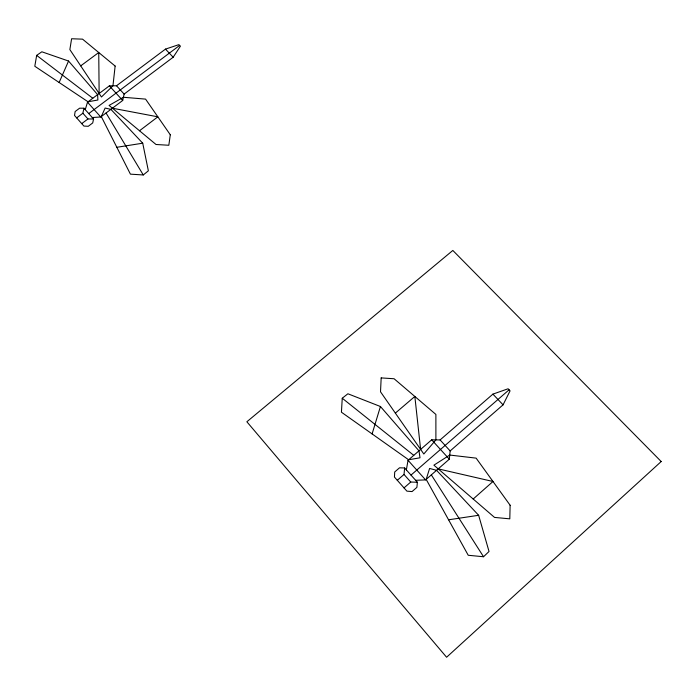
<?xml version="1.0" encoding="UTF-8"?>
<svg xmlns="http://www.w3.org/2000/svg" width="696" height="696" viewBox="0 0 696 696"><rect width="100%" height="100%" fill="white"/><g stroke="black" fill="none" stroke-linecap="round" stroke-linejoin="round"><path stroke-width="1.04" d="M342.249 398.234L341.431 412.206L408.639 459.786L420.001 457.785L418.983 450.834L380.434 406.507L347.887 393.771L342.249 398.234L413.772 455.349M397.294 480.292L404.019 474.454L404.646 467.973L399.513 467.816L394.702 471.984L394.441 477.065L406.899 491.141L412.058 491.576L416.895 487.357L417.374 482.258L404.646 467.973M415.642 480.31L425.587 479.892L449.32 459.177L450.155 450.938L503.069 404.837L510.081 390.839L508.106 388.768L492.907 394.127L440.098 439.933L431.694 439.82L408.047 460.3L406.36 469.904M36.662 55.375L34.8 66.259L88.053 101.79L97.884 100.007L97.614 94.639L68.556 61.039L41.847 51.791L36.662 55.375L92.794 98.249M93.569 118.99L92.716 122.94L88.253 126.298L83.903 126.072L74.516 115.458L75.159 111.525L79.605 108.193L83.955 108.211L93.569 118.99L87.957 118.955L81.737 123.618M76.664 117.885L82.876 113.239L83.955 108.211M92.255 117.52L100.746 116.989L122.696 100.476L124.123 94.082L173.174 57.229L180.394 46.206L178.889 44.64L165.474 49.111L116.519 85.765L109.376 85.843L87.505 102.199L85.251 109.663M372.099 433.921L380.434 406.507M59.134 82.493L68.556 61.039M483.537 556.748L489.027 551.484L478.639 515.292L436.557 470.313L429.597 468.443L426.178 479.379L468.234 555.269L483.537 556.748L431.329 474.881M473.193 499.015L492.986 481.493L438.21 468.878M404.019 487.896L410.753 482.032L417.374 482.258M410.997 475.098L509.098 389.803M395.354 413.111L414.842 396.459L420.619 449.407M143.263 174.966L148.361 170.816L142.724 143.193L110.89 109.359L105.131 108.054L101.294 116.58L130.43 174.157L143.263 174.966L106.053 112.996M139.513 130.761L157.844 116.824L112.413 108.211M88.749 113.587L179.638 45.423M80.71 65.868L98.745 52.522L99.136 93.508M116.832 147.291L142.724 143.193M448.572 519.79L478.639 515.292M165.474 49.111L173.174 57.229M492.907 394.127L503.069 404.837M116.519 85.765L124.123 94.082M440.098 439.933L450.155 450.938M109.376 85.843L122.696 100.476M431.694 439.82L449.32 459.177M87.505 102.199L100.746 116.989M408.047 460.3L425.587 479.892M82.876 113.239L87.957 118.955M404.019 474.454L410.753 482.032M510.125 505.244L509.803 518.842L494.534 517.415L433.904 465.163L449.738 455.053L476.125 458.133L510.125 505.244M381.173 377.911L380.521 391.805L423.82 454.001L435.896 439.881L435.887 414.425L394.084 378.746L381.173 377.911M115.136 66.05L112.952 85.808L101.459 96.996L69.861 49.599L71.601 38.758L82.554 39.15L115.136 66.05M170.294 134.789L168.823 145.264L156.008 144.49L109.072 105.427L123.409 97.275L145.577 99.11L170.294 134.789M661.2 461.535L446.597 657.242L246.863 421.767L452.826 250.447L661.2 461.535"/></g></svg>
